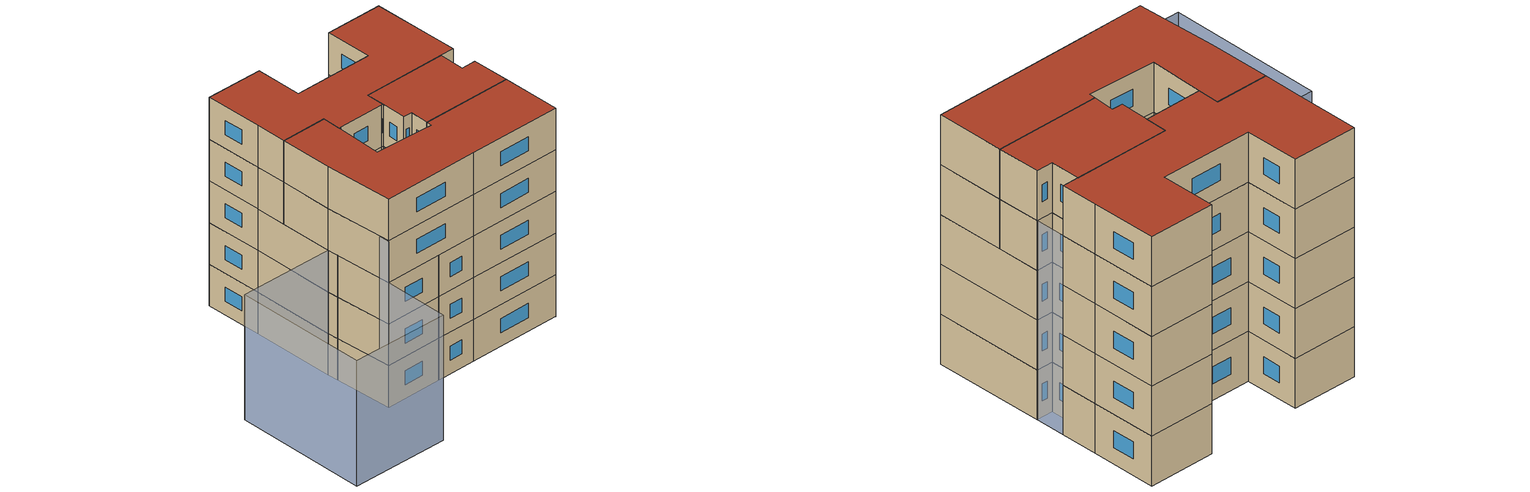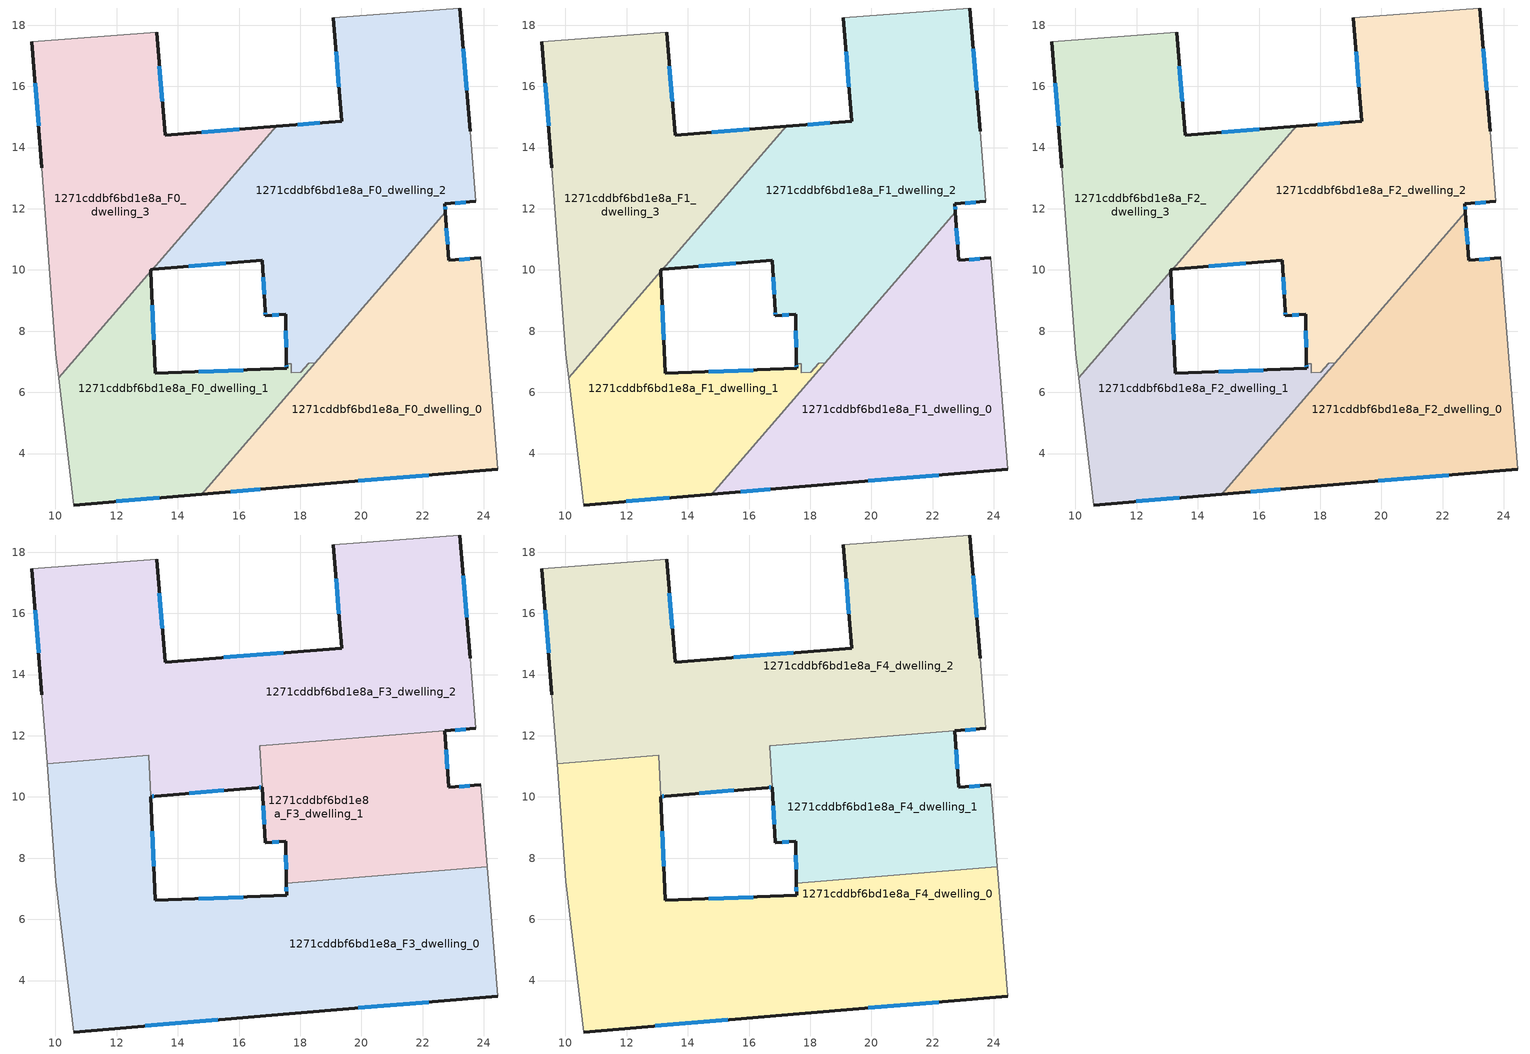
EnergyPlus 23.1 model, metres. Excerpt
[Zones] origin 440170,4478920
1271cddbf6bd1e8a_F0_dwelling_0
 floor ground (EU_floor_Construction): 23.89,10.39 24.45,3.49 17.64,2.92 14.78,2.67 22.74,11.89 22.85,10.31 z0
 wall outside (EU_wall_Construction): 14.78,2.67 17.64,2.92 24.45,3.49 / 23.89,10.39 22.85,10.31 22.74,11.89 z0:3
 wall adiabatic (EU_wall_Construction): 24.45,3.49 23.89,10.39 z0:3
 wall to 1271cddbf6bd1e8a_F0_dwelling_2 (EU_wall_Construction): 22.74,11.89 18.49,6.97 z0:3
 wall to 1271cddbf6bd1e8a_F0_dwelling_1 (EU_wall_Construction): 18.49,6.97 14.78,2.67 z0:3
 window (EU_Window_Construction): 19.9,3.11 22.2,3.3 / 15.73,2.75 16.69,2.84 / 22.81,10.84 22.78,11.37 / 23.54,10.37 23.19,10.34 z0.99:2.01
1271cddbf6bd1e8a_F0_dwelling_1
 floor ground (EU_floor_Construction): 18.49,6.97 14.78,2.67 10.61,2.32 10.11,6.47 13.12,9.96 13.26,6.62 17.55,6.78 17.55,6.93 17.7,6.94 17.71,6.64 18.02,6.65 18.28,6.96 z0
 wall outside (EU_wall_Construction): 10.61,2.32 14.78,2.67 / 17.55,6.78 13.26,6.62 13.12,9.96 / 17.55,6.78 17.55,6.93 z0:3
 wall adiabatic (EU_wall_Construction): 10.11,6.47 10.61,2.32 z0:3
 wall to 1271cddbf6bd1e8a_F0_dwelling_3 (EU_wall_Construction): 13.12,9.96 10.11,6.47 z0:3
 wall to 1271cddbf6bd1e8a_F0_dwelling_2 (EU_wall_Construction): 17.71,6.64 17.7,6.94 17.55,6.93 / 18.29,6.96 18.02,6.65 17.7,6.64 / 18.49,6.97 18.28,6.96 z0:3
 window (EU_Window_Construction): 11.99,2.44 13.4,2.56 / 13.21,7.72 13.17,8.85 / 16.13,6.73 14.68,6.67 / 17.55,6.83 17.55,6.88 z0.99:2.01
1271cddbf6bd1e8a_F0_dwelling_2
 floor ground (EU_floor_Construction): 23.21,18.56 23.55,14.53 23.73,12.24 22.72,12.16 22.74,11.89 18.49,6.97 18.28,6.96 18.02,6.65 17.71,6.64 17.7,6.94 17.55,6.93 17.52,8.55 16.86,8.5 16.85,8.65 16.76,10.32 13.17,10.02 17.21,14.69 19.35,14.86 19.08,18.25 z0
 wall outside (EU_wall_Construction): 13.17,10.02 16.76,10.32 16.85,8.65 16.86,8.5 17.52,8.55 17.55,6.93 / 19.08,18.25 19.35,14.86 17.21,14.69 / 23.55,14.53 23.21,18.56 / 22.74,11.89 22.72,12.16 23.73,12.24 z0:3
 wall adiabatic (EU_wall_Construction): 23.21,18.56 19.08,18.25 / 23.73,12.24 23.55,14.53 z0:3
 wall to 1271cddbf6bd1e8a_F0_dwelling_3 (EU_wall_Construction): 17.21,14.69 13.18,10.02 z0:3
 window (EU_Window_Construction): 14.36,10.12 15.57,10.22 / 18.65,14.8 17.92,14.75 / 19.17,17.12 19.26,15.98 / 23.44,15.86 23.32,17.22 / 23.06,12.18 23.4,12.21 / 22.74,11.98 22.73,12.07 / 17.53,8.01 17.54,7.47 / 17.08,8.51 17.3,8.53 / 16.86,8.6 16.86,8.55 / 16.79,9.76 16.82,9.2 z0.99:2.01
1271cddbf6bd1e8a_F0_dwelling_3
 floor ground (EU_floor_Construction): 17.21,14.69 13.17,10.02 13.12,10.01 13.12,9.96 10.11,6.47 10.02,7.24 9.56,13.34 9.23,17.46 13.31,17.76 13.59,14.41 z0
 wall outside (EU_wall_Construction): 17.21,14.69 13.59,14.41 13.31,17.76 / 13.12,9.96 13.12,10.01 13.17,10.02 / 9.23,17.46 9.56,13.34 z0:3
 wall adiabatic (EU_wall_Construction): 13.31,17.76 9.23,17.46 / 9.56,13.34 10.02,7.24 10.11,6.47 z0:3
 window (EU_Window_Construction): 13.49,15.52 13.4,16.65 / 16.01,14.6 14.79,14.5 / 9.34,16.1 9.45,14.71 z0.99:2.01
1271cddbf6bd1e8a_F1_dwelling_0
 floor to 1271cddbf6bd1e8a_F0_dwelling_0 (EU_floor_Construction): 23.89,10.39 24.45,3.49 17.64,2.92 14.78,2.67 22.74,11.89 22.85,10.31 z3
 wall outside (EU_wall_Construction): 14.78,2.67 17.64,2.92 24.45,3.49 / 23.89,10.39 22.85,10.31 22.74,11.89 z3:6
 wall adiabatic (EU_wall_Construction): 24.45,3.49 23.89,10.39 z3:6
 wall to 1271cddbf6bd1e8a_F1_dwelling_2 (EU_wall_Construction): 22.74,11.89 18.49,6.97 z3:6
 wall to 1271cddbf6bd1e8a_F1_dwelling_1 (EU_wall_Construction): 18.49,6.97 14.78,2.67 z3:6
 window (EU_Window_Construction): 19.9,3.11 22.2,3.3 / 15.73,2.75 16.69,2.84 / 22.81,10.84 22.78,11.37 / 23.54,10.37 23.19,10.34 z3.99:5.01
1271cddbf6bd1e8a_F1_dwelling_1
 floor to 1271cddbf6bd1e8a_F0_dwelling_1 (EU_floor_Construction): 18.49,6.97 14.78,2.67 10.61,2.32 10.11,6.47 13.12,9.96 13.26,6.62 17.55,6.78 17.55,6.93 17.7,6.94 17.7,6.64 18.02,6.65 18.28,6.96 z3
 wall outside (EU_wall_Construction): 10.61,2.32 14.78,2.67 / 17.55,6.78 13.26,6.62 13.12,9.96 / 17.55,6.78 17.55,6.93 z3:6
 wall adiabatic (EU_wall_Construction): 10.11,6.47 10.61,2.32 z3:6
 wall to 1271cddbf6bd1e8a_F1_dwelling_3 (EU_wall_Construction): 13.12,9.96 10.11,6.47 z3:6
 wall to 1271cddbf6bd1e8a_F1_dwelling_2 (EU_wall_Construction): 17.71,6.64 17.7,6.94 17.55,6.93 / 18.29,6.96 18.02,6.65 17.7,6.64 / 18.49,6.97 18.28,6.96 z3:6
 window (EU_Window_Construction): 11.99,2.44 13.4,2.56 / 13.21,7.72 13.17,8.85 / 16.13,6.73 14.68,6.67 / 17.55,6.83 17.55,6.88 z3.99:5.01
1271cddbf6bd1e8a_F1_dwelling_2
 floor to 1271cddbf6bd1e8a_F0_dwelling_2 (EU_floor_Construction): 23.21,18.56 23.55,14.53 23.73,12.24 22.72,12.16 22.74,11.89 18.49,6.97 18.28,6.96 18.02,6.65 17.7,6.64 17.7,6.94 17.55,6.93 17.52,8.55 16.86,8.5 16.85,8.65 16.76,10.32 13.17,10.02 17.21,14.69 19.35,14.86 19.08,18.25 z3
 wall outside (EU_wall_Construction): 13.17,10.02 16.76,10.32 16.85,8.65 16.86,8.5 17.52,8.55 17.55,6.93 / 19.08,18.25 19.35,14.86 17.21,14.69 / 23.55,14.53 23.21,18.56 / 22.74,11.89 22.72,12.16 23.73,12.24 z3:6
 wall adiabatic (EU_wall_Construction): 23.21,18.56 19.08,18.25 / 23.73,12.24 23.55,14.53 z3:6
 wall to 1271cddbf6bd1e8a_F1_dwelling_3 (EU_wall_Construction): 17.21,14.69 13.18,10.02 z3:6
 window (EU_Window_Construction): 14.36,10.12 15.57,10.22 / 18.65,14.8 17.92,14.75 / 19.17,17.12 19.26,15.98 / 23.44,15.86 23.32,17.22 / 23.06,12.18 23.4,12.21 / 22.74,11.98 22.73,12.07 / 17.53,8.01 17.54,7.47 / 17.08,8.51 17.3,8.53 / 16.86,8.6 16.86,8.55 / 16.79,9.76 16.82,9.2 z3.99:5.01
1271cddbf6bd1e8a_F1_dwelling_3
 floor to 1271cddbf6bd1e8a_F0_dwelling_3 (EU_floor_Construction): 17.21,14.69 13.17,10.02 13.12,10.01 13.12,9.96 10.11,6.47 10.02,7.24 9.56,13.34 9.23,17.46 13.31,17.76 13.59,14.41 z3
 wall outside (EU_wall_Construction): 17.21,14.69 13.59,14.41 13.31,17.76 / 13.12,9.96 13.12,10.01 13.17,10.02 / 9.23,17.46 9.56,13.34 z3:6
 wall adiabatic (EU_wall_Construction): 13.31,17.76 9.23,17.46 / 9.56,13.34 10.02,7.24 10.11,6.47 z3:6
 window (EU_Window_Construction): 13.49,15.52 13.4,16.65 / 16.01,14.6 14.79,14.5 / 9.34,16.1 9.45,14.71 z3.99:5.01
1271cddbf6bd1e8a_F2_dwelling_0
 floor to 1271cddbf6bd1e8a_F1_dwelling_0 (EU_floor_Construction): 23.89,10.39 24.45,3.49 17.64,2.92 14.78,2.67 22.74,11.89 22.85,10.31 z6
 wall outside (EU_wall_Construction): 14.78,2.67 17.64,2.92 24.45,3.49 / 23.89,10.39 22.85,10.31 22.74,11.89 z6:9
 wall adiabatic (EU_wall_Construction): 24.45,3.49 23.89,10.39 z6:9
 wall to 1271cddbf6bd1e8a_F2_dwelling_2 (EU_wall_Construction): 22.74,11.89 18.49,6.97 z6:9
 wall to 1271cddbf6bd1e8a_F2_dwelling_1 (EU_wall_Construction): 18.49,6.97 14.78,2.67 z6:9
 window (EU_Window_Construction): 19.9,3.11 22.2,3.3 / 15.73,2.75 16.69,2.84 / 22.81,10.84 22.78,11.37 / 23.54,10.37 23.19,10.34 z6.99:8.01
1271cddbf6bd1e8a_F2_dwelling_1
 floor to 1271cddbf6bd1e8a_F1_dwelling_1 (EU_floor_Construction): 18.49,6.97 14.78,2.67 10.61,2.32 10.11,6.47 13.12,9.96 13.26,6.62 17.55,6.78 17.55,6.93 17.7,6.94 17.7,6.64 18.02,6.65 18.28,6.96 z6
 wall outside (EU_wall_Construction): 10.61,2.32 14.78,2.67 / 17.55,6.78 13.26,6.62 13.12,9.96 / 17.55,6.78 17.55,6.93 z6:9
 wall adiabatic (EU_wall_Construction): 10.11,6.47 10.61,2.32 z6:9
 wall to 1271cddbf6bd1e8a_F2_dwelling_3 (EU_wall_Construction): 13.12,9.96 10.11,6.47 z6:9
 wall to 1271cddbf6bd1e8a_F2_dwelling_2 (EU_wall_Construction): 17.71,6.64 17.7,6.94 17.55,6.93 / 18.29,6.96 18.02,6.65 17.7,6.64 / 18.49,6.97 18.28,6.96 z6:9
 window (EU_Window_Construction): 11.99,2.44 13.4,2.56 / 13.21,7.72 13.17,8.85 / 16.13,6.73 14.68,6.67 / 17.55,6.83 17.55,6.88 z6.99:8.01
1271cddbf6bd1e8a_F2_dwelling_2
 floor to 1271cddbf6bd1e8a_F1_dwelling_2 (EU_floor_Construction): 23.21,18.56 23.55,14.53 23.73,12.24 22.72,12.16 22.74,11.89 18.49,6.97 18.28,6.96 18.02,6.65 17.7,6.64 17.7,6.94 17.55,6.93 17.52,8.55 16.86,8.5 16.85,8.65 16.76,10.32 13.17,10.02 17.21,14.69 19.35,14.86 19.08,18.25 z6
 wall outside (EU_wall_Construction): 13.17,10.02 16.76,10.32 16.85,8.65 16.86,8.5 17.52,8.55 17.55,6.93 / 19.08,18.25 19.35,14.86 17.21,14.69 / 23.55,14.53 23.21,18.56 / 22.74,11.89 22.72,12.16 23.73,12.24 z6:9
 wall adiabatic (EU_wall_Construction): 23.21,18.56 19.08,18.25 / 23.73,12.24 23.55,14.53 z6:9
 wall to 1271cddbf6bd1e8a_F2_dwelling_3 (EU_wall_Construction): 17.21,14.69 13.18,10.02 z6:9
 window (EU_Window_Construction): 14.36,10.12 15.57,10.22 / 18.65,14.8 17.92,14.75 / 19.17,17.12 19.26,15.98 / 23.44,15.86 23.32,17.22 / 23.06,12.18 23.4,12.21 / 22.74,11.98 22.73,12.07 / 17.53,8.01 17.54,7.47 / 17.08,8.51 17.3,8.53 / 16.86,8.6 16.86,8.55 / 16.79,9.76 16.82,9.2 z6.99:8.01
1271cddbf6bd1e8a_F2_dwelling_3
 floor to 1271cddbf6bd1e8a_F1_dwelling_3 (EU_floor_Construction): 17.21,14.69 13.17,10.02 13.12,10.01 13.12,9.96 10.11,6.47 10.02,7.24 9.56,13.34 9.23,17.46 13.31,17.76 13.59,14.41 z6
 wall outside (EU_wall_Construction): 17.21,14.69 13.59,14.41 13.31,17.76 / 13.12,9.96 13.12,10.01 13.17,10.02 / 9.23,17.46 9.56,13.34 z6:9
 wall adiabatic (EU_wall_Construction): 13.31,17.76 9.23,17.46 / 9.56,13.34 10.02,7.24 10.11,6.47 z6:9
 window (EU_Window_Construction): 13.49,15.52 13.4,16.65 / 16.01,14.6 14.79,14.5 / 9.34,16.1 9.45,14.71 z6.99:8.01
1271cddbf6bd1e8a_F3_dwelling_0
 floor to 1271cddbf6bd1e8a_F2_dwelling_0 (EU_floor_Construction): 24.11,7.72 24.45,3.49 17.64,2.92 14.78,2.67 18.76,7.28 z9
 floor to 1271cddbf6bd1e8a_F2_dwelling_2 (EU_floor_Construction): 18.76,7.28 18.49,6.97 18.28,6.96 18.02,6.65 17.7,6.64 17.7,6.94 17.55,6.93 17.55,7.18 z9
 floor to 1271cddbf6bd1e8a_F2_dwelling_1 (EU_floor_Construction): 18.49,6.97 14.78,2.67 10.61,2.32 10.11,6.47 13.12,9.96 13.26,6.62 17.55,6.78 17.55,6.93 17.7,6.94 17.7,6.64 18.02,6.65 18.28,6.96 z9
 floor to 1271cddbf6bd1e8a_F2_dwelling_3 (EU_floor_Construction): 13.06,11.36 13.11,10.01 13.12,9.99 13.12,9.96 10.11,6.47 10.02,7.24 9.73,11.09 z9
 wall outside (EU_wall_Construction): 10.61,2.32 17.64,2.92 24.45,3.49 / 17.55,7.18 17.55,6.78 13.26,6.62 13.12,10.01 z9:12
 wall adiabatic (EU_wall_Construction): 24.45,3.49 24.11,7.72 / 9.73,11.09 10.02,7.24 10.61,2.32 z9:12
 wall to 1271cddbf6bd1e8a_F3_dwelling_2 (EU_wall_Construction): 13.12,10.01 13.06,11.36 9.73,11.09 z9:12
 wall to 1271cddbf6bd1e8a_F3_dwelling_1 (EU_wall_Construction): 24.11,7.72 17.55,7.18 z9:12
 window (EU_Window_Construction): 19.9,3.11 22.2,3.3 / 12.94,2.52 15.31,2.72 / 13.21,7.74 13.17,8.88 / 16.13,6.73 14.68,6.67 / 17.55,7.05 17.55,6.91 z9.99:11.01
1271cddbf6bd1e8a_F3_dwelling_1
 floor to 1271cddbf6bd1e8a_F2_dwelling_0 (EU_floor_Construction): 22.74,11.89 22.85,10.31 23.89,10.39 24.11,7.72 18.76,7.28 z9
 floor to 1271cddbf6bd1e8a_F2_dwelling_2 (EU_floor_Construction): 22.73,12.16 22.74,11.89 18.76,7.28 17.55,7.18 17.52,8.55 16.86,8.5 16.68,11.66 z9
 wall outside (EU_wall_Construction): 23.89,10.39 22.85,10.31 22.72,12.16 / 16.76,10.32 16.86,8.5 17.52,8.55 17.55,7.18 z9:12
 wall adiabatic (EU_wall_Construction): 24.11,7.72 23.89,10.39 z9:12
 wall to 1271cddbf6bd1e8a_F3_dwelling_2 (EU_wall_Construction): 16.68,11.66 16.76,10.32 / 22.72,12.16 16.69,11.67 z9:12; 16.69,11.66,11.96 16.69,11.66,9 16.68,11.66,9
 window (EU_Window_Construction): 17.53,8.09 17.54,7.64 / 17.08,8.51 17.3,8.53 / 22.81,10.93 22.77,11.55 / 23.54,10.37 23.19,10.34 / 16.79,9.71 16.83,9.1 z9.99:11.01
1271cddbf6bd1e8a_F3_dwelling_2
 floor to 1271cddbf6bd1e8a_F2_dwelling_2 (EU_floor_Construction): 23.21,18.56 23.55,14.53 23.73,12.24 16.69,11.67 16.76,10.32 16.61,10.31 13.27,10.03 13.19,10.02 13.17,10.02 17.21,14.69 19.35,14.86 19.08,18.25 z9
 floor to 1271cddbf6bd1e8a_F2_dwelling_3 (EU_floor_Construction): 17.21,14.69 13.17,10.02 13.12,10.01 13.06,11.36 9.73,11.09 9.56,13.34 9.23,17.46 13.31,17.76 13.59,14.41 z9
 wall outside (EU_wall_Construction): 9.23,17.46 9.56,13.34 / 19.08,18.25 19.35,14.86 13.59,14.41 13.31,17.76 / 23.55,14.53 23.21,18.56 / 13.12,10.01 13.27,10.03 16.61,10.31 16.76,10.32 / 22.73,12.16 23.73,12.24 z9:12; 13.11,10.01,12 13.11,10.01,9 13.12,10.01,9
 wall adiabatic (EU_wall_Construction): 9.56,13.34 9.73,11.1 / 13.31,17.76 9.23,17.46 / 23.21,18.56 19.08,18.25 / 23.73,12.24 23.55,14.53 z9:12; 9.73,11.1,12 9.73,11.1,9 9.73,11.09,9
 window (EU_Window_Construction): 9.34,16.1 9.45,14.71 / 13.49,15.52 13.4,16.65 / 17.44,14.71 15.5,14.56 / 19.17,17.12 19.26,15.98 / 23.44,15.86 23.32,17.22 / 16.66,10.31 16.71,10.31 / 14.38,10.12 15.5,10.21 / 13.17,10.02 13.22,10.02 / 23.06,12.18 23.4,12.21 z9.99:11.01
1271cddbf6bd1e8a_F4_dwelling_0
 floor to 1271cddbf6bd1e8a_F3_dwelling_0 (EU_floor_Construction): 24.11,7.72 24.45,3.49 17.64,2.92 10.61,2.32 10.02,7.24 9.73,11.09 13.06,11.36 13.26,6.62 17.55,6.78 17.55,7.18 z12
 wall outside (EU_wall_Construction): 10.61,2.32 17.64,2.92 24.45,3.49 / 17.55,7.18 17.55,6.78 13.26,6.62 13.12,10.01 z12:15
 wall adiabatic (EU_wall_Construction): 24.45,3.49 24.11,7.72 / 9.73,11.09 10.02,7.24 10.61,2.32 z12:15
 wall to 1271cddbf6bd1e8a_F4_dwelling_2 (EU_wall_Construction): 13.12,10.01 13.06,11.36 9.73,11.09 z12:15
 wall to 1271cddbf6bd1e8a_F4_dwelling_1 (EU_wall_Construction): 24.11,7.72 17.55,7.18 z12:15
 window (EU_Window_Construction): 19.9,3.11 22.2,3.3 / 12.94,2.52 15.31,2.72 / 13.21,7.74 13.17,8.88 / 16.13,6.73 14.68,6.67 / 17.55,7.05 17.55,6.91 z12.99:14.01
 roof outside (EU_roof_Construction): 24.45,3.49 24.11,7.72 17.55,7.18 17.55,6.78 13.26,6.62 13.12,10.01 13.06,11.36 9.73,11.09 10.02,7.24 10.61,2.32 17.64,2.92 z15
1271cddbf6bd1e8a_F4_dwelling_1
 floor to 1271cddbf6bd1e8a_F3_dwelling_1 (EU_floor_Construction): 22.73,12.16 22.85,10.31 23.89,10.39 24.11,7.72 17.55,7.18 17.52,8.55 16.86,8.5 16.68,11.66 z12
 wall outside (EU_wall_Construction): 23.89,10.39 22.85,10.31 22.72,12.16 / 16.76,10.32 16.86,8.5 17.52,8.55 17.55,7.18 z12:15
 wall adiabatic (EU_wall_Construction): 24.11,7.72 23.89,10.39 z12:15
 wall to 1271cddbf6bd1e8a_F4_dwelling_2 (EU_wall_Construction): 16.68,11.66 16.76,10.32 / 22.72,12.16 16.69,11.67 z12:15; 16.69,11.66,14.96 16.69,11.66,12 16.68,11.66,12
 window (EU_Window_Construction): 17.53,8.09 17.54,7.64 / 17.08,8.51 17.3,8.53 / 22.81,10.93 22.77,11.55 / 23.54,10.37 23.19,10.34 / 16.79,9.71 16.83,9.1 z12.99:14.01
 roof outside (EU_roof_Construction): 24.11,7.72 23.89,10.39 22.85,10.31 22.73,12.16 16.68,11.66 16.86,8.5 17.52,8.55 17.55,7.18 z15
1271cddbf6bd1e8a_F4_dwelling_2
 floor to 1271cddbf6bd1e8a_F3_dwelling_2 (EU_floor_Construction): 23.21,18.56 23.55,14.53 23.73,12.24 22.73,12.16 22.72,12.16 16.69,11.67 16.68,11.66 16.76,10.32 16.61,10.31 13.27,10.03 13.12,10.01 13.06,11.36 9.73,11.09 9.73,11.1 9.56,13.34 9.23,17.46 13.31,17.76 13.59,14.41 19.35,14.86 19.08,18.25 z12
 wall outside (EU_wall_Construction): 9.23,17.46 9.56,13.34 / 19.08,18.25 19.35,14.86 13.59,14.41 13.31,17.76 / 23.55,14.53 23.21,18.56 / 13.12,10.01 13.27,10.03 16.61,10.31 16.76,10.32 / 22.73,12.16 23.73,12.24 z12:15; 13.11,10.01,15 13.11,10.01,12 13.12,10.01,12
 wall adiabatic (EU_wall_Construction): 9.56,13.34 9.73,11.1 / 13.31,17.76 9.23,17.46 / 23.21,18.56 19.08,18.25 / 23.73,12.24 23.55,14.53 z12:15; 9.73,11.1,15 9.73,11.1,12 9.73,11.09,12
 window (EU_Window_Construction): 9.34,16.1 9.45,14.71 / 13.49,15.52 13.4,16.65 / 17.44,14.71 15.5,14.56 / 19.17,17.12 19.26,15.98 / 23.44,15.86 23.32,17.22 / 16.66,10.31 16.71,10.31 / 14.38,10.12 15.5,10.21 / 13.17,10.02 13.22,10.02 / 23.06,12.18 23.4,12.21 z12.99:14.01
 roof outside (EU_roof_Construction): 23.73,12.24 23.55,14.53 23.21,18.56 19.08,18.25 19.35,14.86 13.59,14.41 13.31,17.76 9.23,17.46 9.56,13.34 9.73,11.1 13.06,11.36 13.12,10.01 13.27,10.03 16.61,10.31 16.76,10.32 16.68,11.66 z15
shading: 10.27,7.26 10.93,-2.42 / 10.93,-2.42 3.85,-2.91 / 3.85,-2.91 3.18,6.77 / 3.18,6.77 10.27,7.26 z0:9; 9.56,13.34 10.57,2.25 / 24.45,3.48 23.55,14.53 z0:12
[Building]
EU S2 Campaign: North Axis=0; Terrain=City; Solar Distribution=FullExterior
[Site:Location]
Madrid: Latitude=40.5; Longitude=-3.5; Time Zone=1; Elevation=609
[SizingPeriod:WeatherFileDays]
AnnualSizingPeriod: Begin Month=1; Begin Day of Month=1; End Month=12; End Day of Month=31; Day of Week for Start Day=Monday; Use Weather File Daylight Saving Period=No; Use Weather File Rain and Snow Indicators=No
[MATERIAL]
EU_InternalMass_Material: Roughness=MediumRough; Thickness=0.1; Conductivity=1; Density=1800; Specific Heat=900; Thermal Absorptance=0.9; Solar Absorptance=0.7; Visible Absorptance=0.7
[MATERIAL:NOMASS] Roughness=MediumRough; Thermal Absorptance=0.9; Solar Absorptance=0.7; Visible Absorptance=0.7
Name | Thermal Resistance
EU_wall_NoMass | 0.609216
EU_roof_NoMass | 0.513268
EU_floor_NoMass | 0.568163
[WINDOWMATERIAL:SIMPLEGLAZINGSYSTEM]
EU_Window_SimpleGlazing: UFactor=5.50606; Solar Heat Gain Coefficient=0.85; Visible Transmittance=0.85
[CONSTRUCTION]
EU_wall_Construction: EU_wall_NoMass
EU_roof_Construction: EU_roof_NoMass
EU_floor_Construction: EU_floor_NoMass
EU_InternalMass_Construction: EU_InternalMass_Material
EU_Window_Construction: EU_Window_SimpleGlazing
[ZONE] Type=1; Multiplier=1; Ceiling Height=autocalculate; Floor Area=autocalculate; Part of Total Floor Area=Yes
Name | Volume
1271cddbf6bd1e8a_F0_dwelling_0; 1271cddbf6bd1e8a_F1_dwelling_0; 1271cddbf6bd1e8a_F2_dwelling_0 | 132.155
1271cddbf6bd1e8a_F3_dwelling_0 | 219.137
1271cddbf6bd1e8a_F4_dwelling_0 | 219.127
1271cddbf6bd1e8a_F0_dwelling_1 | 91.5806
1271cddbf6bd1e8a_F1_dwelling_1; 1271cddbf6bd1e8a_F2_dwelling_1 | 91.5795
1271cddbf6bd1e8a_F3_dwelling_1 | 88.79
1271cddbf6bd1e8a_F4_dwelling_1 | 88.7919
1271cddbf6bd1e8a_F0_dwelling_2; 1271cddbf6bd1e8a_F1_dwelling_2; 1271cddbf6bd1e8a_F2_dwelling_2 | 177.711
1271cddbf6bd1e8a_F3_dwelling_2 | 223.967
1271cddbf6bd1e8a_F4_dwelling_2 | 223.947
1271cddbf6bd1e8a_F0_dwelling_3 | 130.465
1271cddbf6bd1e8a_F1_dwelling_3; 1271cddbf6bd1e8a_F2_dwelling_3 | 130.466
[INTERNALMASS] Construction=EU_InternalMass_Construction
Name | Zone or ZoneList | Surface Area
1271cddbf6bd1e8a_F0_dwelling_0_EU_InternalMass | 1271cddbf6bd1e8a_F0_dwelling_0 | 44.0517
1271cddbf6bd1e8a_F0_dwelling_1_EU_InternalMass | 1271cddbf6bd1e8a_F0_dwelling_1 | 30.5266
1271cddbf6bd1e8a_F0_dwelling_2_EU_InternalMass | 1271cddbf6bd1e8a_F0_dwelling_2 | 59.2374
1271cddbf6bd1e8a_F0_dwelling_3_EU_InternalMass | 1271cddbf6bd1e8a_F0_dwelling_3 | 43.4884
1271cddbf6bd1e8a_F1_dwelling_0_EU_InternalMass | 1271cddbf6bd1e8a_F1_dwelling_0 | 44.0517
1271cddbf6bd1e8a_F1_dwelling_1_EU_InternalMass | 1271cddbf6bd1e8a_F1_dwelling_1 | 30.5266
1271cddbf6bd1e8a_F1_dwelling_2_EU_InternalMass | 1271cddbf6bd1e8a_F1_dwelling_2 | 59.2374
1271cddbf6bd1e8a_F1_dwelling_3_EU_InternalMass | 1271cddbf6bd1e8a_F1_dwelling_3 | 43.4884
1271cddbf6bd1e8a_F2_dwelling_0_EU_InternalMass | 1271cddbf6bd1e8a_F2_dwelling_0 | 44.0517
1271cddbf6bd1e8a_F2_dwelling_1_EU_InternalMass | 1271cddbf6bd1e8a_F2_dwelling_1 | 30.5266
1271cddbf6bd1e8a_F2_dwelling_2_EU_InternalMass | 1271cddbf6bd1e8a_F2_dwelling_2 | 59.2374
1271cddbf6bd1e8a_F2_dwelling_3_EU_InternalMass | 1271cddbf6bd1e8a_F2_dwelling_3 | 43.4884
1271cddbf6bd1e8a_F3_dwelling_0_EU_InternalMass | 1271cddbf6bd1e8a_F3_dwelling_0 | 73.0469
1271cddbf6bd1e8a_F3_dwelling_1_EU_InternalMass | 1271cddbf6bd1e8a_F3_dwelling_1 | 29.6035
1271cddbf6bd1e8a_F3_dwelling_2_EU_InternalMass | 1271cddbf6bd1e8a_F3_dwelling_2 | 74.6536
1271cddbf6bd1e8a_F4_dwelling_0_EU_InternalMass | 1271cddbf6bd1e8a_F4_dwelling_0 | 73.0469
1271cddbf6bd1e8a_F4_dwelling_1_EU_InternalMass | 1271cddbf6bd1e8a_F4_dwelling_1 | 29.6035
1271cddbf6bd1e8a_F4_dwelling_2_EU_InternalMass | 1271cddbf6bd1e8a_F4_dwelling_2 | 74.6536
[OTHEREQUIPMENT] Fuel Type=Electricity; Design Level Calculation Method=Watts/Area; Power per Zone Floor Area=1; Fraction Latent=0; Fraction Radiant=0; Fraction Lost=0; Carbon Dioxide Generation Rate=0; EndUse Subcategory=EU_Step8_InternalGains
Name | Zone or ZoneList or Space or SpaceList | Schedule
EU_Step8_InternalGain_1271cddbf6bd1e8a_F0_dwelling_0_f000 | 1271cddbf6bd1e8a_F0_dwelling_0 | EU_Step8_GainSchedule_1271cddbf6bd1e8a_F0_dwelling_0_f000
EU_Step8_InternalGain_1271cddbf6bd1e8a_F0_dwelling_1_f000 | 1271cddbf6bd1e8a_F0_dwelling_1 | EU_Step8_GainSchedule_1271cddbf6bd1e8a_F0_dwelling_1_f000
EU_Step8_InternalGain_1271cddbf6bd1e8a_F0_dwelling_2_f000 | 1271cddbf6bd1e8a_F0_dwelling_2 | EU_Step8_GainSchedule_1271cddbf6bd1e8a_F0_dwelling_2_f000
EU_Step8_InternalGain_1271cddbf6bd1e8a_F0_dwelling_3_f000 | 1271cddbf6bd1e8a_F0_dwelling_3 | EU_Step8_GainSchedule_1271cddbf6bd1e8a_F0_dwelling_3_f000
EU_Step8_InternalGain_1271cddbf6bd1e8a_F1_dwelling_0_f000 | 1271cddbf6bd1e8a_F1_dwelling_0 | EU_Step8_GainSchedule_1271cddbf6bd1e8a_F1_dwelling_0_f000
EU_Step8_InternalGain_1271cddbf6bd1e8a_F1_dwelling_1_f000 | 1271cddbf6bd1e8a_F1_dwelling_1 | EU_Step8_GainSchedule_1271cddbf6bd1e8a_F1_dwelling_1_f000
EU_Step8_InternalGain_1271cddbf6bd1e8a_F1_dwelling_2_f000 | 1271cddbf6bd1e8a_F1_dwelling_2 | EU_Step8_GainSchedule_1271cddbf6bd1e8a_F1_dwelling_2_f000
EU_Step8_InternalGain_1271cddbf6bd1e8a_F1_dwelling_3_f000 | 1271cddbf6bd1e8a_F1_dwelling_3 | EU_Step8_GainSchedule_1271cddbf6bd1e8a_F1_dwelling_3_f000
EU_Step8_InternalGain_1271cddbf6bd1e8a_F2_dwelling_0_f000 | 1271cddbf6bd1e8a_F2_dwelling_0 | EU_Step8_GainSchedule_1271cddbf6bd1e8a_F2_dwelling_0_f000
EU_Step8_InternalGain_1271cddbf6bd1e8a_F2_dwelling_1_f000 | 1271cddbf6bd1e8a_F2_dwelling_1 | EU_Step8_GainSchedule_1271cddbf6bd1e8a_F2_dwelling_1_f000
EU_Step8_InternalGain_1271cddbf6bd1e8a_F2_dwelling_2_f000 | 1271cddbf6bd1e8a_F2_dwelling_2 | EU_Step8_GainSchedule_1271cddbf6bd1e8a_F2_dwelling_2_f000
EU_Step8_InternalGain_1271cddbf6bd1e8a_F2_dwelling_3_f000 | 1271cddbf6bd1e8a_F2_dwelling_3 | EU_Step8_GainSchedule_1271cddbf6bd1e8a_F2_dwelling_3_f000
EU_Step8_InternalGain_1271cddbf6bd1e8a_F3_dwelling_0_f000 | 1271cddbf6bd1e8a_F3_dwelling_0 | EU_Step8_GainSchedule_1271cddbf6bd1e8a_F3_dwelling_0_f000
EU_Step8_InternalGain_1271cddbf6bd1e8a_F3_dwelling_1_f000 | 1271cddbf6bd1e8a_F3_dwelling_1 | EU_Step8_GainSchedule_1271cddbf6bd1e8a_F3_dwelling_1_f000
EU_Step8_InternalGain_1271cddbf6bd1e8a_F3_dwelling_2_f000 | 1271cddbf6bd1e8a_F3_dwelling_2 | EU_Step8_GainSchedule_1271cddbf6bd1e8a_F3_dwelling_2_f000
EU_Step8_InternalGain_1271cddbf6bd1e8a_F4_dwelling_0_f000 | 1271cddbf6bd1e8a_F4_dwelling_0 | EU_Step8_GainSchedule_1271cddbf6bd1e8a_F4_dwelling_0_f000
EU_Step8_InternalGain_1271cddbf6bd1e8a_F4_dwelling_1_f000 | 1271cddbf6bd1e8a_F4_dwelling_1 | EU_Step8_GainSchedule_1271cddbf6bd1e8a_F4_dwelling_1_f000
EU_Step8_InternalGain_1271cddbf6bd1e8a_F4_dwelling_2_f000 | 1271cddbf6bd1e8a_F4_dwelling_2 | EU_Step8_GainSchedule_1271cddbf6bd1e8a_F4_dwelling_2_f000
[ZONEVENTILATION:DESIGNFLOWRATE] Schedule=EU_AlwaysOn; Design Flow Rate Calculation Method=AirChanges/Hour; Air Changes per Hour=0.752966; Ventilation Type=Natural; Fan Pressure Rise=0; Fan Total Efficiency=1; Constant Term Coefficient=1; Temperature Term Coefficient=0; Velocity Term Coefficient=0; Velocity Squared Term Coefficient=0; Minimum Indoor Temperature=-100; Maximum Indoor Temperature=100; Delta Temperature=-100; Minimum Outdoor Temperature=-100; Maximum Outdoor Temperature=100; Maximum Wind Speed=40
Name | Zone or ZoneList or Space or SpaceList
EU_ConstantAir_1271cddbf6bd1e8a_F0_dwelling_0 | 1271cddbf6bd1e8a_F0_dwelling_0
EU_ConstantAir_1271cddbf6bd1e8a_F0_dwelling_1 | 1271cddbf6bd1e8a_F0_dwelling_1
EU_ConstantAir_1271cddbf6bd1e8a_F0_dwelling_2 | 1271cddbf6bd1e8a_F0_dwelling_2
EU_ConstantAir_1271cddbf6bd1e8a_F0_dwelling_3 | 1271cddbf6bd1e8a_F0_dwelling_3
EU_ConstantAir_1271cddbf6bd1e8a_F1_dwelling_0 | 1271cddbf6bd1e8a_F1_dwelling_0
EU_ConstantAir_1271cddbf6bd1e8a_F1_dwelling_1 | 1271cddbf6bd1e8a_F1_dwelling_1
EU_ConstantAir_1271cddbf6bd1e8a_F1_dwelling_2 | 1271cddbf6bd1e8a_F1_dwelling_2
EU_ConstantAir_1271cddbf6bd1e8a_F1_dwelling_3 | 1271cddbf6bd1e8a_F1_dwelling_3
EU_ConstantAir_1271cddbf6bd1e8a_F2_dwelling_0 | 1271cddbf6bd1e8a_F2_dwelling_0
EU_ConstantAir_1271cddbf6bd1e8a_F2_dwelling_1 | 1271cddbf6bd1e8a_F2_dwelling_1
EU_ConstantAir_1271cddbf6bd1e8a_F2_dwelling_2 | 1271cddbf6bd1e8a_F2_dwelling_2
EU_ConstantAir_1271cddbf6bd1e8a_F2_dwelling_3 | 1271cddbf6bd1e8a_F2_dwelling_3
EU_ConstantAir_1271cddbf6bd1e8a_F3_dwelling_0 | 1271cddbf6bd1e8a_F3_dwelling_0
EU_ConstantAir_1271cddbf6bd1e8a_F3_dwelling_1 | 1271cddbf6bd1e8a_F3_dwelling_1
EU_ConstantAir_1271cddbf6bd1e8a_F3_dwelling_2 | 1271cddbf6bd1e8a_F3_dwelling_2
EU_ConstantAir_1271cddbf6bd1e8a_F4_dwelling_0 | 1271cddbf6bd1e8a_F4_dwelling_0
EU_ConstantAir_1271cddbf6bd1e8a_F4_dwelling_1 | 1271cddbf6bd1e8a_F4_dwelling_1
EU_ConstantAir_1271cddbf6bd1e8a_F4_dwelling_2 | 1271cddbf6bd1e8a_F4_dwelling_2
[HVACTEMPLATE:THERMOSTAT] Constant Heating Setpoint=20; Constant Cooling Setpoint=50
EU_HeatOnly_1271cddbf6bd1e8a_F0_dwelling_0; EU_HeatOnly_1271cddbf6bd1e8a_F0_dwelling_1; EU_HeatOnly_1271cddbf6bd1e8a_F0_dwelling_2; EU_HeatOnly_1271cddbf6bd1e8a_F0_dwelling_3; EU_HeatOnly_1271cddbf6bd1e8a_F1_dwelling_0; EU_HeatOnly_1271cddbf6bd1e8a_F1_dwelling_1; EU_HeatOnly_1271cddbf6bd1e8a_F1_dwelling_2; EU_HeatOnly_1271cddbf6bd1e8a_F1_dwelling_3; EU_HeatOnly_1271cddbf6bd1e8a_F2_dwelling_0; EU_HeatOnly_1271cddbf6bd1e8a_F2_dwelling_1; EU_HeatOnly_1271cddbf6bd1e8a_F2_dwelling_2; EU_HeatOnly_1271cddbf6bd1e8a_F2_dwelling_3; EU_HeatOnly_1271cddbf6bd1e8a_F3_dwelling_0; EU_HeatOnly_1271cddbf6bd1e8a_F3_dwelling_1; EU_HeatOnly_1271cddbf6bd1e8a_F3_dwelling_2; EU_HeatOnly_1271cddbf6bd1e8a_F4_dwelling_0; EU_HeatOnly_1271cddbf6bd1e8a_F4_dwelling_1; EU_HeatOnly_1271cddbf6bd1e8a_F4_dwelling_2
[HVACTEMPLATE:ZONE:IDEALLOADSAIRSYSTEM] System Availability Schedule=EU_AlwaysOn; Maximum Heating Supply Air Temperature=50; Minimum Cooling Supply Air Temperature=13; Maximum Heating Supply Air Humidity Ratio=0.0156; Minimum Cooling Supply Air Humidity Ratio=0.0077; Heating Limit=NoLimit; Cooling Limit=NoLimit; Heating Availability Schedule=EU_AlwaysOn; Cooling Availability Schedule=EU_CoolingOff; Dehumidification Control Type=ConstantSensibleHeatRatio; Cooling Sensible Heat Ratio=0.7; Dehumidification Setpoint=60; Humidification Control Type=None; Humidification Setpoint=30; Outdoor Air Method=None; Outdoor Air Flow Rate per Person=0.00944; Outdoor Air Flow Rate per Zone Floor Area=0; Outdoor Air Flow Rate per Zone=0; Demand Controlled Ventilation Type=None; Outdoor Air Economizer Type=NoEconomizer; Heat Recovery Type=None; Sensible Heat Recovery Effectiveness=0.7; Latent Heat Recovery Effectiveness=0.65
Name | Template Thermostat
1271cddbf6bd1e8a_F0_dwelling_0 | EU_HeatOnly_1271cddbf6bd1e8a_F0_dwelling_0
1271cddbf6bd1e8a_F0_dwelling_1 | EU_HeatOnly_1271cddbf6bd1e8a_F0_dwelling_1
1271cddbf6bd1e8a_F0_dwelling_2 | EU_HeatOnly_1271cddbf6bd1e8a_F0_dwelling_2
1271cddbf6bd1e8a_F0_dwelling_3 | EU_HeatOnly_1271cddbf6bd1e8a_F0_dwelling_3
1271cddbf6bd1e8a_F1_dwelling_0 | EU_HeatOnly_1271cddbf6bd1e8a_F1_dwelling_0
1271cddbf6bd1e8a_F1_dwelling_1 | EU_HeatOnly_1271cddbf6bd1e8a_F1_dwelling_1
1271cddbf6bd1e8a_F1_dwelling_2 | EU_HeatOnly_1271cddbf6bd1e8a_F1_dwelling_2
1271cddbf6bd1e8a_F1_dwelling_3 | EU_HeatOnly_1271cddbf6bd1e8a_F1_dwelling_3
1271cddbf6bd1e8a_F2_dwelling_0 | EU_HeatOnly_1271cddbf6bd1e8a_F2_dwelling_0
1271cddbf6bd1e8a_F2_dwelling_1 | EU_HeatOnly_1271cddbf6bd1e8a_F2_dwelling_1
1271cddbf6bd1e8a_F2_dwelling_2 | EU_HeatOnly_1271cddbf6bd1e8a_F2_dwelling_2
1271cddbf6bd1e8a_F2_dwelling_3 | EU_HeatOnly_1271cddbf6bd1e8a_F2_dwelling_3
1271cddbf6bd1e8a_F3_dwelling_0 | EU_HeatOnly_1271cddbf6bd1e8a_F3_dwelling_0
1271cddbf6bd1e8a_F3_dwelling_1 | EU_HeatOnly_1271cddbf6bd1e8a_F3_dwelling_1
1271cddbf6bd1e8a_F3_dwelling_2 | EU_HeatOnly_1271cddbf6bd1e8a_F3_dwelling_2
1271cddbf6bd1e8a_F4_dwelling_0 | EU_HeatOnly_1271cddbf6bd1e8a_F4_dwelling_0
1271cddbf6bd1e8a_F4_dwelling_1 | EU_HeatOnly_1271cddbf6bd1e8a_F4_dwelling_1
1271cddbf6bd1e8a_F4_dwelling_2 | EU_HeatOnly_1271cddbf6bd1e8a_F4_dwelling_2
[SIZING:ZONE] Zone Cooling Design Supply Air Temperature Input Method=SupplyAirTemperature; Zone Cooling Design Supply Air Temperature=13; Zone Heating Design Supply Air Temperature Input Method=SupplyAirTemperature; Zone Heating Design Supply Air Temperature=50; Zone Cooling Design Supply Air Humidity Ratio=0.008; Zone Heating Design Supply Air Humidity Ratio=0.008; Cooling Design Air Flow Method=DesignDay; Cooling Design Air Flow Rate=0; Cooling Minimum Air Flow per Zone Floor Area=0.000762; Cooling Minimum Air Flow=0; Cooling Minimum Air Flow Fraction=0.2; Heating Design Air Flow Method=DesignDay; Heating Design Air Flow Rate=0; Heating Maximum Air Flow per Zone Floor Area=0.002032; Heating Maximum Air Flow=0.141576; Heating Maximum Air Flow Fraction=0.3; Account for Dedicated Outdoor Air System=No; Dedicated Outdoor Air System Control Strategy=NeutralSupplyAir; Dedicated Outdoor Air Low Setpoint Temperature for Design=autosize; Dedicated Outdoor Air High Setpoint Temperature for Design=autosize; Zone Load Sizing Method=Sensible Load Only No Latent Load; Zone Latent Cooling Design Supply Air Humidity Ratio Input Method=HumidityRatioDifference; Zone Cooling Design Supply Air Humidity Ratio Difference=0.005; Zone Latent Heating Design Supply Air Humidity Ratio Input Method=HumidityRatioDifference; Zone Humidification Design Supply Air Humidity Ratio Difference=0.005
1271cddbf6bd1e8a_F0_dwelling_0; 1271cddbf6bd1e8a_F0_dwelling_1; 1271cddbf6bd1e8a_F0_dwelling_2; 1271cddbf6bd1e8a_F0_dwelling_3; 1271cddbf6bd1e8a_F1_dwelling_0; 1271cddbf6bd1e8a_F1_dwelling_1; 1271cddbf6bd1e8a_F1_dwelling_2; 1271cddbf6bd1e8a_F1_dwelling_3; 1271cddbf6bd1e8a_F2_dwelling_0; 1271cddbf6bd1e8a_F2_dwelling_1; 1271cddbf6bd1e8a_F2_dwelling_2; 1271cddbf6bd1e8a_F2_dwelling_3; 1271cddbf6bd1e8a_F3_dwelling_0; 1271cddbf6bd1e8a_F3_dwelling_1; 1271cddbf6bd1e8a_F3_dwelling_2; 1271cddbf6bd1e8a_F4_dwelling_0; 1271cddbf6bd1e8a_F4_dwelling_1; 1271cddbf6bd1e8a_F4_dwelling_2
[SCHEDULE:CONSTANT]
Name | Hourly Value
EU_AlwaysOn | 1
EU_CoolingOff | 0
[SCHEDULE:FILE] Column Number=1; Rows to Skip at Top=0; Number of Hours of Data=8760; Column Separator=Comma; Interpolate to Timestep=No; Minutes per Item=60; Adjust Schedule for Daylight Savings=Yes
Name | File
EU_Step8_GainSchedule_1271cddbf6bd1e8a_F0_dwelling_0_f000 | ../../schedules/1271cddbf6bd1e8a/1271cddbf6bd1e8a_F0_dwelling_0_f000_gain.csv
EU_Step8_GainSchedule_1271cddbf6bd1e8a_F0_dwelling_1_f000 | ../../schedules/1271cddbf6bd1e8a/1271cddbf6bd1e8a_F0_dwelling_1_f000_gain.csv
EU_Step8_GainSchedule_1271cddbf6bd1e8a_F0_dwelling_2_f000 | ../../schedules/1271cddbf6bd1e8a/1271cddbf6bd1e8a_F0_dwelling_2_f000_gain.csv
EU_Step8_GainSchedule_1271cddbf6bd1e8a_F0_dwelling_3_f000 | ../../schedules/1271cddbf6bd1e8a/1271cddbf6bd1e8a_F0_dwelling_3_f000_gain.csv
EU_Step8_GainSchedule_1271cddbf6bd1e8a_F1_dwelling_0_f000 | ../../schedules/1271cddbf6bd1e8a/1271cddbf6bd1e8a_F1_dwelling_0_f000_gain.csv
EU_Step8_GainSchedule_1271cddbf6bd1e8a_F1_dwelling_1_f000 | ../../schedules/1271cddbf6bd1e8a/1271cddbf6bd1e8a_F1_dwelling_1_f000_gain.csv
EU_Step8_GainSchedule_1271cddbf6bd1e8a_F1_dwelling_2_f000 | ../../schedules/1271cddbf6bd1e8a/1271cddbf6bd1e8a_F1_dwelling_2_f000_gain.csv
EU_Step8_GainSchedule_1271cddbf6bd1e8a_F1_dwelling_3_f000 | ../../schedules/1271cddbf6bd1e8a/1271cddbf6bd1e8a_F1_dwelling_3_f000_gain.csv
EU_Step8_GainSchedule_1271cddbf6bd1e8a_F2_dwelling_0_f000 | ../../schedules/1271cddbf6bd1e8a/1271cddbf6bd1e8a_F2_dwelling_0_f000_gain.csv
EU_Step8_GainSchedule_1271cddbf6bd1e8a_F2_dwelling_1_f000 | ../../schedules/1271cddbf6bd1e8a/1271cddbf6bd1e8a_F2_dwelling_1_f000_gain.csv
EU_Step8_GainSchedule_1271cddbf6bd1e8a_F2_dwelling_2_f000 | ../../schedules/1271cddbf6bd1e8a/1271cddbf6bd1e8a_F2_dwelling_2_f000_gain.csv
EU_Step8_GainSchedule_1271cddbf6bd1e8a_F2_dwelling_3_f000 | ../../schedules/1271cddbf6bd1e8a/1271cddbf6bd1e8a_F2_dwelling_3_f000_gain.csv
EU_Step8_GainSchedule_1271cddbf6bd1e8a_F3_dwelling_0_f000 | ../../schedules/1271cddbf6bd1e8a/1271cddbf6bd1e8a_F3_dwelling_0_f000_gain.csv
EU_Step8_GainSchedule_1271cddbf6bd1e8a_F3_dwelling_1_f000 | ../../schedules/1271cddbf6bd1e8a/1271cddbf6bd1e8a_F3_dwelling_1_f000_gain.csv
EU_Step8_GainSchedule_1271cddbf6bd1e8a_F3_dwelling_2_f000 | ../../schedules/1271cddbf6bd1e8a/1271cddbf6bd1e8a_F3_dwelling_2_f000_gain.csv
EU_Step8_GainSchedule_1271cddbf6bd1e8a_F4_dwelling_0_f000 | ../../schedules/1271cddbf6bd1e8a/1271cddbf6bd1e8a_F4_dwelling_0_f000_gain.csv
EU_Step8_GainSchedule_1271cddbf6bd1e8a_F4_dwelling_1_f000 | ../../schedules/1271cddbf6bd1e8a/1271cddbf6bd1e8a_F4_dwelling_1_f000_gain.csv
EU_Step8_GainSchedule_1271cddbf6bd1e8a_F4_dwelling_2_f000 | ../../schedules/1271cddbf6bd1e8a/1271cddbf6bd1e8a_F4_dwelling_2_f000_gain.csv
